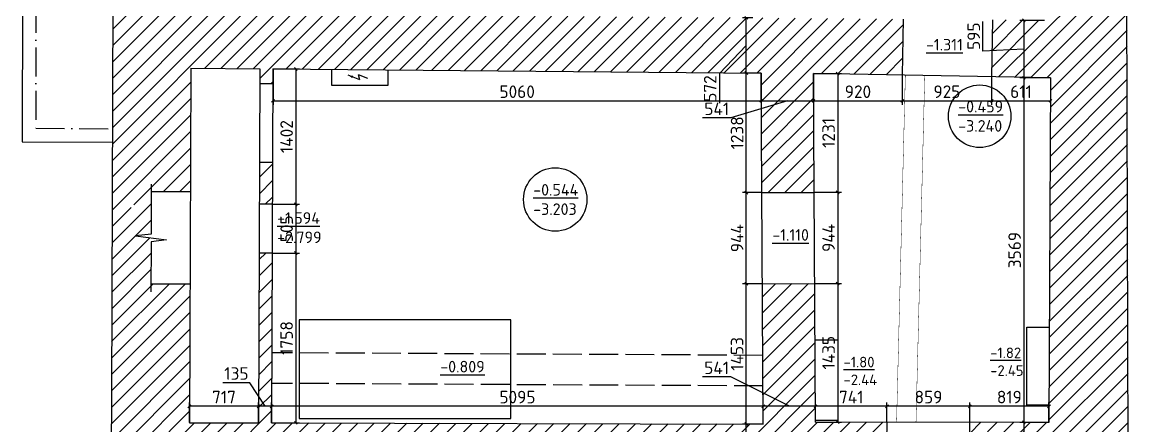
# Model space of a CAD drawing. Header units: millimetres. Extents: x 904915 to 1000606, y 1634169 to 1674089.
# Drawn here: x 905768 to 917246, y 1659995 to 1664175 of the extents above; entities that cross this region are included whole.
import ezdxf

# ---------------------------------------------------------------- set-up
doc = ezdxf.new("R2010")
doc.units = ezdxf.units.MM
doc.linetypes.add('ACAD_ISO02W100', pattern=[15, 12, -3])
doc.linetypes.add('ACAD_ISO10W100', pattern=[18, 12, -3, 0, -3])
for name, color, linetype in [('Балки', 140, 'ACAD_ISO02W100'), ('Вентиляция', 150, 'Continuous'), ('Контур', 7, 'Continuous'), ('Отметки', 7, 'Continuous'), ('Отметки коммуникаций', 7, 'Continuous'), ('Пожарные коммуникации', 1, 'Continuous'), ('Размеры', 224, 'Continuous'), ('Штриховка', 252, 'Continuous'), ('Электрика', 40, 'Continuous')]:
    doc.layers.add(name, color=color, linetype=linetype)
doc.styles.add('ISOCPEUR', font='isocpeur.ttf')
doc.dimstyles.new('GENPLAN 1000', dxfattribs={"dimscale": 10, "dimtxt": 13, "dimasz": 3, "dimexe": 4, "dimexo": 0, "dimgap": 3, "dimtad": 1, "dimdec": 0, "dimzin": 0, "dimtxsty": 'ISOCPEUR', "dimblk1": 'OBLIQUE', "dimblk2": 'OBLIQUE', "dimsah": 1, "dimcen": -1, "dimaunit": 1, "dimadec": 3, "dimazin": 0, "dimtfac": 0.75, "dimtdec": 0, "dimtix": 1, "dimtmove": 1, "dimatfit": 3, "dimfxl": 0, "dimtvp": 0.6, "dimarcsym": 0})

# ---------------------------------------------------------------- blocks, each defined once
blk = doc.blocks.new('817')
at = {"color": 0}
for p, q in [((0.05, 1.76), (-0.47, -0.17)), ((0.47, 0.17), (-0.47, -0.17)), ((0.47, 0.17), (-0.18, -2.24))]:
    blk.add_line(p, q, dxfattribs=at)
blk.add_solid([(-0.18, -1.24), (0.32, -1.38), (-0.18, -2.24)], dxfattribs=at)
blk = doc.blocks.new('_Oblique')
at = {"color": 0, "linetype": 'ByBlock', "lineweight": -2}
blk.add_line((-0.5, -0.5), (0.5, 0.5), dxfattribs=at)
blk = doc.blocks.new('*D332')
at = {"layer": 'Defpoints', "color": 0, "ltscale": 0.03}
for p in [(916362, 1664194), (916147, 1663599), (916423, 1663599)]:
    blk.add_point(p, dxfattribs=at)
at = {"layer": 'Размеры', "color": 0, "lineweight": -2, "ltscale": 0.03}
for p, q in [((915723, 1663876), (915723, 1664183)), ((916362, 1664194), (916107, 1664194)), ((916147, 1664194), (916147, 1663599)), ((916147, 1663897), (915723, 1663876)), ((916423, 1663599), (916107, 1663599))]:
    blk.add_line(p, q, dxfattribs=at)
at = {"layer": 'Размеры', "color": 0, "lineweight": -2, "ltscale": 0.03, "xscale": 30, "yscale": 30, "zscale": 30}
for p, rotation in [((916147, 1664194), 90), ((916147, 1663599), 270)]:
    blk.add_blockref('_Oblique', p, dxfattribs=dict(at, rotation=rotation))
at = {"layer": 'Размеры', "color": 0, "ltscale": 0.03, "insert": (915628, 1664030), "char_height": 130, "attachment_point": 5, "rotation": 90, "style": 'ISOCPEUR'}
blk.add_mtext('595', dxfattribs=at)
blk = doc.blocks.new('*D333')
at = {"layer": 'Defpoints', "color": 0, "ltscale": 0.03}
for p in [(916423, 1663599), (916147, 1660031), (916407, 1660031)]:
    blk.add_point(p, dxfattribs=at)
at = {"layer": 'Размеры', "color": 0, "lineweight": -2, "ltscale": 0.03}
for p, q in [((916423, 1663599), (916107, 1663599)), ((916147, 1663599), (916147, 1660031)), ((916407, 1660031), (916107, 1660031))]:
    blk.add_line(p, q, dxfattribs=at)
at = {"layer": 'Размеры', "color": 0, "lineweight": -2, "ltscale": 0.03, "xscale": 30, "yscale": 30, "zscale": 30}
for p, rotation in [((916147, 1663599), 90), ((916147, 1660031), 270)]:
    blk.add_blockref('_Oblique', p, dxfattribs=dict(at, rotation=rotation))
at = {"layer": 'Размеры', "color": 0, "ltscale": 0.03, "insert": (916052, 1661815), "char_height": 130, "attachment_point": 5, "rotation": 90, "style": 'ISOCPEUR'}
blk.add_mtext('3569', dxfattribs=at)
blk = doc.blocks.new('*D334')
at = {"layer": 'Defpoints', "color": 0, "ltscale": 0.03}
for p in [(916407, 1660031), (916147, 1659835), (916417, 1659835)]:
    blk.add_point(p, dxfattribs=at)
at = {"layer": 'Размеры', "color": 0, "lineweight": -2, "ltscale": 0.03}
for p, q in [((916407, 1660031), (916107, 1660031)), ((916147, 1660031), (916147, 1659835)), ((916147, 1659933), (915887, 1659759)), ((915887, 1659759), (915887, 1659478)), ((916417, 1659835), (916107, 1659835))]:
    blk.add_line(p, q, dxfattribs=at)
at = {"layer": 'Размеры', "color": 0, "lineweight": -2, "ltscale": 0.03, "xscale": 30, "yscale": 30, "zscale": 30}
for p, rotation in [((916147, 1660031), 90), ((916147, 1659835), 270)]:
    blk.add_blockref('_Oblique', p, dxfattribs=dict(at, rotation=rotation))
at = {"layer": 'Размеры', "color": 0, "ltscale": 0.03, "insert": (915792, 1659618), "char_height": 130, "attachment_point": 5, "rotation": 90, "style": 'ISOCPEUR'}
blk.add_mtext('196', dxfattribs=at)
blk = doc.blocks.new('*D345')
at = {"layer": 'Defpoints', "color": 0, "ltscale": 0.03}
for p in [(913271, 1660013), (913447, 1660013), (913372, 1659709)]:
    blk.add_point(p, dxfattribs=at)
at = {"layer": 'Размеры', "color": 0, "lineweight": -2, "ltscale": 0.03}
for p, q in [((913447, 1660013), (913231, 1660013)), ((913271, 1659709), (913271, 1660013)), ((913271, 1659861), (912931, 1659665)), ((912931, 1659665), (912931, 1659345)), ((913372, 1659709), (913231, 1659709))]:
    blk.add_line(p, q, dxfattribs=at)
at = {"layer": 'Размеры', "color": 0, "lineweight": -2, "ltscale": 0.03, "xscale": 30, "yscale": 30, "zscale": 30}
for p, rotation in [((913271, 1660013), 90), ((913271, 1659709), 270)]:
    blk.add_blockref('_Oblique', p, dxfattribs=dict(at, rotation=rotation))
at = {"layer": 'Размеры', "color": 0, "ltscale": 0.03, "insert": (912836, 1659505), "char_height": 130, "attachment_point": 5, "rotation": 90, "style": 'ISOCPEUR'}
blk.add_mtext('304', dxfattribs=at)
blk = doc.blocks.new('*D346')
at = {"layer": 'Defpoints', "color": 0, "ltscale": 0.03}
for p in [(913271, 1661466), (913439, 1661466), (913447, 1660013)]:
    blk.add_point(p, dxfattribs=at)
at = {"layer": 'Размеры', "color": 0, "lineweight": -2, "ltscale": 0.03}
for p, q in [((913439, 1661466), (913231, 1661466)), ((913271, 1660013), (913271, 1661466)), ((913447, 1660013), (913231, 1660013))]:
    blk.add_line(p, q, dxfattribs=at)
at = {"layer": 'Размеры', "color": 0, "lineweight": -2, "ltscale": 0.03, "xscale": 30, "yscale": 30, "zscale": 30}
for p, rotation in [((913271, 1661466), 90), ((913271, 1660013), 270)]:
    blk.add_blockref('_Oblique', p, dxfattribs=dict(at, rotation=rotation))
at = {"layer": 'Размеры', "color": 0, "ltscale": 0.03, "insert": (913176, 1660740), "char_height": 130, "attachment_point": 5, "rotation": 90, "style": 'ISOCPEUR'}
blk.add_mtext('1453', dxfattribs=at)
blk = doc.blocks.new('*D347')
at = {"layer": 'Defpoints', "color": 0, "ltscale": 0.03}
for p in [(913271, 1662410), (913434, 1662410), (913439, 1661466)]:
    blk.add_point(p, dxfattribs=at)
at = {"layer": 'Размеры', "color": 0, "lineweight": -2, "ltscale": 0.03}
for p, q in [((913434, 1662410), (913231, 1662410)), ((913271, 1661466), (913271, 1662410)), ((913439, 1661466), (913231, 1661466))]:
    blk.add_line(p, q, dxfattribs=at)
at = {"layer": 'Размеры', "color": 0, "lineweight": -2, "ltscale": 0.03, "xscale": 30, "yscale": 30, "zscale": 30}
for p, rotation in [((913271, 1662410), 90), ((913271, 1661466), 270)]:
    blk.add_blockref('_Oblique', p, dxfattribs=dict(at, rotation=rotation))
at = {"layer": 'Размеры', "color": 0, "ltscale": 0.03, "insert": (913176, 1661938), "char_height": 130, "attachment_point": 5, "rotation": 90, "style": 'ISOCPEUR'}
blk.add_mtext('944', dxfattribs=at)
blk = doc.blocks.new('*D348')
at = {"layer": 'Defpoints', "color": 0, "ltscale": 0.03}
for p in [(913271, 1663648), (913427, 1663648), (913434, 1662410)]:
    blk.add_point(p, dxfattribs=at)
at = {"layer": 'Размеры', "color": 0, "lineweight": -2, "ltscale": 0.03}
for p, q in [((913427, 1663648), (913231, 1663648)), ((913271, 1662410), (913271, 1663648)), ((913434, 1662410), (913231, 1662410))]:
    blk.add_line(p, q, dxfattribs=at)
at = {"layer": 'Размеры', "color": 0, "lineweight": -2, "ltscale": 0.03, "xscale": 30, "yscale": 30, "zscale": 30}
for p, rotation in [((913271, 1663648), 90), ((913271, 1662410), 270)]:
    blk.add_blockref('_Oblique', p, dxfattribs=dict(at, rotation=rotation))
at = {"layer": 'Размеры', "color": 0, "ltscale": 0.03, "insert": (913176, 1663029), "char_height": 130, "attachment_point": 5, "rotation": 90, "style": 'ISOCPEUR'}
blk.add_mtext('1238', dxfattribs=at)
blk = doc.blocks.new('*D349')
at = {"layer": 'Defpoints', "color": 0, "ltscale": 0.03}
for p in [(913271, 1664220), (913339, 1664220), (913427, 1663648)]:
    blk.add_point(p, dxfattribs=at)
at = {"layer": 'Размеры', "color": 0, "lineweight": -2, "ltscale": 0.03}
for p, q in [((913339, 1664220), (913231, 1664220)), ((913271, 1663648), (913271, 1664220)), ((913271, 1663934), (912992, 1663642)), ((912992, 1663642), (912992, 1663335)), ((913427, 1663648), (913231, 1663648))]:
    blk.add_line(p, q, dxfattribs=at)
at = {"layer": 'Размеры', "color": 0, "lineweight": -2, "ltscale": 0.03, "xscale": 30, "yscale": 30, "zscale": 30}
for p, rotation in [((913271, 1664220), 90), ((913271, 1663648), 270)]:
    blk.add_blockref('_Oblique', p, dxfattribs=dict(at, rotation=rotation))
at = {"layer": 'Размеры', "color": 0, "ltscale": 0.03, "insert": (912897, 1663488), "char_height": 130, "attachment_point": 5, "rotation": 90, "style": 'ISOCPEUR'}
blk.add_mtext('572', dxfattribs=at)
blk = doc.blocks.new('*D361')
at = {"layer": 'Defpoints', "color": 0, "ltscale": 0.03}
for p in [(908367, 1663691), (913427, 1663648), (913427, 1663360)]:
    blk.add_point(p, dxfattribs=at)
at = {"layer": 'Размеры', "color": 0, "lineweight": -2, "ltscale": 0.03}
for p, q in [((908367, 1663691), (908367, 1663320)), ((913427, 1663648), (913427, 1663320)), ((908367, 1663360), (913427, 1663360))]:
    blk.add_line(p, q, dxfattribs=at)
at = {"layer": 'Размеры', "color": 0, "lineweight": -2, "ltscale": 0.03, "xscale": 30, "yscale": 30, "zscale": 30, "rotation": 180}
blk.add_blockref('_Oblique', (908367, 1663360), dxfattribs=at)
at = {"layer": 'Размеры', "color": 0, "lineweight": -2, "ltscale": 0.03, "xscale": 30, "yscale": 30, "zscale": 30}
blk.add_blockref('_Oblique', (913427, 1663360), dxfattribs=at)
at = {"layer": 'Размеры', "color": 0, "ltscale": 0.03, "insert": (910897, 1663455), "char_height": 130, "attachment_point": 5, "style": 'ISOCPEUR'}
blk.add_mtext('5060', dxfattribs=at)
blk = doc.blocks.new('*D362')
at = {"layer": 'Defpoints', "color": 0, "ltscale": 0.03}
for p in [(913427, 1663648), (913968, 1663643), (913968, 1663360)]:
    blk.add_point(p, dxfattribs=at)
at = {"layer": 'Размеры', "color": 0, "lineweight": -2, "ltscale": 0.03}
for p, q in [((913427, 1663648), (913427, 1663320)), ((913968, 1663643), (913968, 1663320)), ((913697, 1663360), (913112, 1663183)), ((913427, 1663360), (913968, 1663360)), ((913112, 1663183), (912818, 1663183))]:
    blk.add_line(p, q, dxfattribs=at)
at = {"layer": 'Размеры', "color": 0, "lineweight": -2, "ltscale": 0.03, "xscale": 30, "yscale": 30, "zscale": 30, "rotation": 180}
blk.add_blockref('_Oblique', (913427, 1663360), dxfattribs=at)
at = {"layer": 'Размеры', "color": 0, "lineweight": -2, "ltscale": 0.03, "xscale": 30, "yscale": 30, "zscale": 30}
blk.add_blockref('_Oblique', (913968, 1663360), dxfattribs=at)
at = {"layer": 'Размеры', "color": 0, "ltscale": 0.03, "insert": (912965, 1663278), "char_height": 130, "attachment_point": 5, "style": 'ISOCPEUR'}
blk.add_mtext('541', dxfattribs=at)
blk = doc.blocks.new('*D363')
at = {"layer": 'Defpoints', "color": 0, "ltscale": 0.03}
for p in [(913968, 1663643), (914888, 1663627), (914888, 1663360)]:
    blk.add_point(p, dxfattribs=at)
at = {"layer": 'Размеры', "color": 0, "lineweight": -2, "ltscale": 0.03}
for p, q in [((913968, 1663643), (913968, 1663320)), ((914888, 1663627), (914888, 1663320)), ((913968, 1663360), (914888, 1663360))]:
    blk.add_line(p, q, dxfattribs=at)
at = {"layer": 'Размеры', "color": 0, "lineweight": -2, "ltscale": 0.03, "xscale": 30, "yscale": 30, "zscale": 30, "rotation": 180}
blk.add_blockref('_Oblique', (913968, 1663360), dxfattribs=at)
at = {"layer": 'Размеры', "color": 0, "lineweight": -2, "ltscale": 0.03, "xscale": 30, "yscale": 30, "zscale": 30}
blk.add_blockref('_Oblique', (914888, 1663360), dxfattribs=at)
at = {"layer": 'Размеры', "color": 0, "ltscale": 0.03, "insert": (914428, 1663455), "char_height": 130, "attachment_point": 5, "style": 'ISOCPEUR'}
blk.add_mtext('920', dxfattribs=at)
blk = doc.blocks.new('*D364')
at = {"layer": 'Defpoints', "color": 0, "ltscale": 0.03}
for p in [(914888, 1663627), (915813, 1663610), (915813, 1663360)]:
    blk.add_point(p, dxfattribs=at)
at = {"layer": 'Размеры', "color": 0, "lineweight": -2, "ltscale": 0.03}
for p, q in [((914888, 1663627), (914888, 1663320)), ((915813, 1663610), (915813, 1663320)), ((914888, 1663360), (915813, 1663360))]:
    blk.add_line(p, q, dxfattribs=at)
at = {"layer": 'Размеры', "color": 0, "lineweight": -2, "ltscale": 0.03, "xscale": 30, "yscale": 30, "zscale": 30, "rotation": 180}
blk.add_blockref('_Oblique', (914888, 1663360), dxfattribs=at)
at = {"layer": 'Размеры', "color": 0, "lineweight": -2, "ltscale": 0.03, "xscale": 30, "yscale": 30, "zscale": 30}
blk.add_blockref('_Oblique', (915813, 1663360), dxfattribs=at)
at = {"layer": 'Размеры', "color": 0, "ltscale": 0.03, "insert": (915350, 1663455), "char_height": 130, "attachment_point": 5, "style": 'ISOCPEUR'}
blk.add_mtext('925', dxfattribs=at)
blk = doc.blocks.new('*D365')
at = {"layer": 'Defpoints', "color": 0, "ltscale": 0.03}
for p in [(915813, 1663610), (916423, 1663599), (916423, 1663360)]:
    blk.add_point(p, dxfattribs=at)
at = {"layer": 'Размеры', "color": 0, "lineweight": -2, "ltscale": 0.03}
for p, q in [((915813, 1663610), (915813, 1663320)), ((916423, 1663599), (916423, 1663320)), ((915813, 1663360), (916423, 1663360))]:
    blk.add_line(p, q, dxfattribs=at)
at = {"layer": 'Размеры', "color": 0, "lineweight": -2, "ltscale": 0.03, "xscale": 30, "yscale": 30, "zscale": 30, "rotation": 180}
blk.add_blockref('_Oblique', (915813, 1663360), dxfattribs=at)
at = {"layer": 'Размеры', "color": 0, "lineweight": -2, "ltscale": 0.03, "xscale": 30, "yscale": 30, "zscale": 30}
blk.add_blockref('_Oblique', (916423, 1663360), dxfattribs=at)
at = {"layer": 'Размеры', "color": 0, "ltscale": 0.03, "insert": (916118, 1663455), "char_height": 130, "attachment_point": 5, "style": 'ISOCPEUR'}
blk.add_mtext('611', dxfattribs=at)
blk = doc.blocks.new('*D366')
at = {"layer": 'Defpoints', "color": 0, "ltscale": 0.03}
for p in [(915588, 1660198), (915588, 1660032), (916407, 1660031)]:
    blk.add_point(p, dxfattribs=at)
at = {"layer": 'Размеры', "color": 0, "lineweight": -2, "ltscale": 0.03}
for p, q in [((915588, 1660032), (915588, 1660238)), ((916407, 1660198), (915588, 1660198)), ((916407, 1660031), (916407, 1660238))]:
    blk.add_line(p, q, dxfattribs=at)
at = {"layer": 'Размеры', "color": 0, "lineweight": -2, "ltscale": 0.03, "xscale": 30, "yscale": 30, "zscale": 30, "rotation": 180}
blk.add_blockref('_Oblique', (915588, 1660198), dxfattribs=at)
at = {"layer": 'Размеры', "color": 0, "lineweight": -2, "ltscale": 0.03, "xscale": 30, "yscale": 30, "zscale": 30}
blk.add_blockref('_Oblique', (916407, 1660198), dxfattribs=at)
at = {"layer": 'Размеры', "color": 0, "ltscale": 0.03, "insert": (915997, 1660293), "char_height": 130, "attachment_point": 5, "style": 'ISOCPEUR'}
blk.add_mtext('819', dxfattribs=at)
blk = doc.blocks.new('*D367')
at = {"layer": 'Defpoints', "color": 0, "ltscale": 0.03}
for p in [(914729, 1660198), (914729, 1660033), (915588, 1660032)]:
    blk.add_point(p, dxfattribs=at)
at = {"layer": 'Размеры', "color": 0, "lineweight": -2, "ltscale": 0.03}
for p, q in [((914729, 1660033), (914729, 1660238)), ((915588, 1660198), (914729, 1660198)), ((915588, 1660032), (915588, 1660238))]:
    blk.add_line(p, q, dxfattribs=at)
at = {"layer": 'Размеры', "color": 0, "lineweight": -2, "ltscale": 0.03, "xscale": 30, "yscale": 30, "zscale": 30, "rotation": 180}
blk.add_blockref('_Oblique', (914729, 1660198), dxfattribs=at)
at = {"layer": 'Размеры', "color": 0, "lineweight": -2, "ltscale": 0.03, "xscale": 30, "yscale": 30, "zscale": 30}
blk.add_blockref('_Oblique', (915588, 1660198), dxfattribs=at)
at = {"layer": 'Размеры', "color": 0, "ltscale": 0.03, "insert": (915159, 1660293), "char_height": 130, "attachment_point": 5, "style": 'ISOCPEUR'}
blk.add_mtext('859', dxfattribs=at)
blk = doc.blocks.new('*D368')
at = {"layer": 'Defpoints', "color": 0, "ltscale": 0.03}
for p in [(913988, 1660198), (913988, 1660034), (914729, 1660033)]:
    blk.add_point(p, dxfattribs=at)
at = {"layer": 'Размеры', "color": 0, "lineweight": -2, "ltscale": 0.03}
for p, q in [((913988, 1660034), (913988, 1660238)), ((914729, 1660198), (913988, 1660198)), ((914729, 1660033), (914729, 1660238))]:
    blk.add_line(p, q, dxfattribs=at)
at = {"layer": 'Размеры', "color": 0, "lineweight": -2, "ltscale": 0.03, "xscale": 30, "yscale": 30, "zscale": 30, "rotation": 180}
blk.add_blockref('_Oblique', (913988, 1660198), dxfattribs=at)
at = {"layer": 'Размеры', "color": 0, "lineweight": -2, "ltscale": 0.03, "xscale": 30, "yscale": 30, "zscale": 30}
blk.add_blockref('_Oblique', (914729, 1660198), dxfattribs=at)
at = {"layer": 'Размеры', "color": 0, "ltscale": 0.03, "insert": (914359, 1660293), "char_height": 130, "attachment_point": 5, "style": 'ISOCPEUR'}
blk.add_mtext('741', dxfattribs=at)
blk = doc.blocks.new('*D369')
at = {"layer": 'Defpoints', "color": 0, "ltscale": 0.03}
for p in [(913447, 1660198), (913447, 1660013), (913988, 1660034)]:
    blk.add_point(p, dxfattribs=at)
at = {"layer": 'Размеры', "color": 0, "lineweight": -2, "ltscale": 0.03}
for p, q in [((913111, 1660501), (912817, 1660501)), ((913718, 1660198), (913111, 1660501)), ((913447, 1660013), (913447, 1660238)), ((913988, 1660198), (913447, 1660198)), ((913988, 1660034), (913988, 1660238))]:
    blk.add_line(p, q, dxfattribs=at)
at = {"layer": 'Размеры', "color": 0, "lineweight": -2, "ltscale": 0.03, "xscale": 30, "yscale": 30, "zscale": 30, "rotation": 180}
blk.add_blockref('_Oblique', (913447, 1660198), dxfattribs=at)
at = {"layer": 'Размеры', "color": 0, "lineweight": -2, "ltscale": 0.03, "xscale": 30, "yscale": 30, "zscale": 30}
blk.add_blockref('_Oblique', (913988, 1660198), dxfattribs=at)
at = {"layer": 'Размеры', "color": 0, "ltscale": 0.03, "insert": (912964, 1660596), "char_height": 130, "attachment_point": 5, "style": 'ISOCPEUR'}
blk.add_mtext('541', dxfattribs=at)
blk = doc.blocks.new('*D370')
at = {"layer": 'Defpoints', "color": 0, "ltscale": 0.03}
for p in [(908352, 1660198), (908352, 1660026), (913447, 1660013)]:
    blk.add_point(p, dxfattribs=at)
at = {"layer": 'Размеры', "color": 0, "lineweight": -2, "ltscale": 0.03}
for p, q in [((908352, 1660026), (908352, 1660238)), ((913447, 1660198), (908352, 1660198)), ((913447, 1660013), (913447, 1660238))]:
    blk.add_line(p, q, dxfattribs=at)
at = {"layer": 'Размеры', "color": 0, "lineweight": -2, "ltscale": 0.03, "xscale": 30, "yscale": 30, "zscale": 30, "rotation": 180}
blk.add_blockref('_Oblique', (908352, 1660198), dxfattribs=at)
at = {"layer": 'Размеры', "color": 0, "lineweight": -2, "ltscale": 0.03, "xscale": 30, "yscale": 30, "zscale": 30}
blk.add_blockref('_Oblique', (913447, 1660198), dxfattribs=at)
at = {"layer": 'Размеры', "color": 0, "ltscale": 0.03, "insert": (910900, 1660293), "char_height": 130, "attachment_point": 5, "style": 'ISOCPEUR'}
blk.add_mtext('5095', dxfattribs=at)
blk = doc.blocks.new('*D371')
at = {"layer": 'Defpoints', "color": 0, "ltscale": 0.03}
for p in [(908218, 1660198), (908218, 1660026), (908352, 1660026)]:
    blk.add_point(p, dxfattribs=at)
at = {"layer": 'Размеры', "color": 0, "lineweight": -2, "ltscale": 0.03}
for p, q in [((908128, 1660442), (907847, 1660442)), ((908285, 1660198), (908128, 1660442)), ((908218, 1660026), (908218, 1660238)), ((908352, 1660198), (908218, 1660198)), ((908352, 1660026), (908352, 1660238))]:
    blk.add_line(p, q, dxfattribs=at)
at = {"layer": 'Размеры', "color": 0, "lineweight": -2, "ltscale": 0.03, "xscale": 30, "yscale": 30, "zscale": 30, "rotation": 180}
blk.add_blockref('_Oblique', (908218, 1660198), dxfattribs=at)
at = {"layer": 'Размеры', "color": 0, "lineweight": -2, "ltscale": 0.03, "xscale": 30, "yscale": 30, "zscale": 30}
blk.add_blockref('_Oblique', (908352, 1660198), dxfattribs=at)
at = {"layer": 'Размеры', "color": 0, "ltscale": 0.03, "insert": (907988, 1660537), "char_height": 130, "attachment_point": 5, "style": 'ISOCPEUR'}
blk.add_mtext('135', dxfattribs=at)
blk = doc.blocks.new('*D372')
at = {"layer": 'Defpoints', "color": 0, "ltscale": 0.03}
for p in [(907501, 1660198), (907501, 1660028), (908218, 1660026)]:
    blk.add_point(p, dxfattribs=at)
at = {"layer": 'Размеры', "color": 0, "lineweight": -2, "ltscale": 0.03}
for p, q in [((907501, 1660028), (907501, 1660238)), ((908218, 1660198), (907501, 1660198)), ((908218, 1660026), (908218, 1660238))]:
    blk.add_line(p, q, dxfattribs=at)
at = {"layer": 'Размеры', "color": 0, "lineweight": -2, "ltscale": 0.03, "xscale": 30, "yscale": 30, "zscale": 30, "rotation": 180}
blk.add_blockref('_Oblique', (907501, 1660198), dxfattribs=at)
at = {"layer": 'Размеры', "color": 0, "lineweight": -2, "ltscale": 0.03, "xscale": 30, "yscale": 30, "zscale": 30}
blk.add_blockref('_Oblique', (908218, 1660198), dxfattribs=at)
at = {"layer": 'Размеры', "color": 0, "ltscale": 0.03, "insert": (907859, 1660293), "char_height": 130, "attachment_point": 5, "style": 'ISOCPEUR'}
blk.add_mtext('717', dxfattribs=at)
blk = doc.blocks.new('*D373')
at = {"layer": 'Defpoints', "color": 0, "ltscale": 0.03}
for p in [(908367, 1663691), (908361, 1662289), (908603, 1662289)]:
    blk.add_point(p, dxfattribs=at)
at = {"layer": 'Размеры', "color": 0, "lineweight": -2, "ltscale": 0.03}
for p, q in [((908367, 1663691), (908643, 1663691)), ((908603, 1663691), (908603, 1662289)), ((908361, 1662289), (908643, 1662289))]:
    blk.add_line(p, q, dxfattribs=at)
at = {"layer": 'Размеры', "color": 0, "lineweight": -2, "ltscale": 0.03, "xscale": 30, "yscale": 30, "zscale": 30}
for p, rotation in [((908603, 1663691), 90), ((908603, 1662289), 270)]:
    blk.add_blockref('_Oblique', p, dxfattribs=dict(at, rotation=rotation))
at = {"layer": 'Размеры', "color": 0, "ltscale": 0.03, "insert": (908508, 1662990), "char_height": 130, "attachment_point": 5, "rotation": 90, "style": 'ISOCPEUR'}
blk.add_mtext('1402', dxfattribs=at)
blk = doc.blocks.new('*D374')
at = {"layer": 'Defpoints', "color": 0, "ltscale": 0.03}
for p in [(908361, 1662289), (908359, 1661784), (908603, 1661784)]:
    blk.add_point(p, dxfattribs=at)
at = {"layer": 'Размеры', "color": 0, "lineweight": -2, "ltscale": 0.03}
for p, q in [((908361, 1662289), (908643, 1662289)), ((908603, 1662289), (908603, 1661784)), ((908359, 1661784), (908643, 1661784))]:
    blk.add_line(p, q, dxfattribs=at)
at = {"layer": 'Размеры', "color": 0, "lineweight": -2, "ltscale": 0.03, "xscale": 30, "yscale": 30, "zscale": 30}
for p, rotation in [((908603, 1662289), 90), ((908603, 1661784), 270)]:
    blk.add_blockref('_Oblique', p, dxfattribs=dict(at, rotation=rotation))
at = {"layer": 'Размеры', "color": 0, "ltscale": 0.03, "insert": (908508, 1662036), "char_height": 130, "attachment_point": 5, "rotation": 90, "style": 'ISOCPEUR'}
blk.add_mtext('505', dxfattribs=at)
blk = doc.blocks.new('*D375')
at = {"layer": 'Defpoints', "color": 0, "ltscale": 0.03}
for p in [(908359, 1661784), (908352, 1660026), (908603, 1660026)]:
    blk.add_point(p, dxfattribs=at)
at = {"layer": 'Размеры', "color": 0, "lineweight": -2, "ltscale": 0.03}
for p, q in [((908359, 1661784), (908643, 1661784)), ((908603, 1661784), (908603, 1660026)), ((908352, 1660026), (908643, 1660026))]:
    blk.add_line(p, q, dxfattribs=at)
at = {"layer": 'Размеры', "color": 0, "lineweight": -2, "ltscale": 0.03, "xscale": 30, "yscale": 30, "zscale": 30}
for p, rotation in [((908603, 1661784), 90), ((908603, 1660026), 270)]:
    blk.add_blockref('_Oblique', p, dxfattribs=dict(at, rotation=rotation))
at = {"layer": 'Размеры', "color": 0, "ltscale": 0.03, "insert": (908508, 1660905), "char_height": 130, "attachment_point": 5, "rotation": 90, "style": 'ISOCPEUR'}
blk.add_mtext('1758', dxfattribs=at)
blk = doc.blocks.new('*D382')
at = {"layer": 'Defpoints', "color": 0, "ltscale": 0.03}
for p in [(913968, 1663643), (913975, 1662413), (914219, 1662413)]:
    blk.add_point(p, dxfattribs=at)
at = {"layer": 'Размеры', "color": 0, "lineweight": -2, "ltscale": 0.03}
for p, q in [((913968, 1663643), (914259, 1663643)), ((914219, 1663643), (914219, 1662413)), ((913975, 1662413), (914259, 1662413))]:
    blk.add_line(p, q, dxfattribs=at)
at = {"layer": 'Размеры', "color": 0, "lineweight": -2, "ltscale": 0.03, "xscale": 30, "yscale": 30, "zscale": 30}
for p, rotation in [((914219, 1663643), 90), ((914219, 1662413), 270)]:
    blk.add_blockref('_Oblique', p, dxfattribs=dict(at, rotation=rotation))
at = {"layer": 'Размеры', "color": 0, "ltscale": 0.03, "insert": (914124, 1663028), "char_height": 130, "attachment_point": 5, "rotation": 90, "style": 'ISOCPEUR'}
blk.add_mtext('1231', dxfattribs=at)
blk = doc.blocks.new('*D383')
at = {"layer": 'Defpoints', "color": 0, "ltscale": 0.03}
for p in [(913975, 1662413), (913980, 1661469), (914219, 1661469)]:
    blk.add_point(p, dxfattribs=at)
at = {"layer": 'Размеры', "color": 0, "lineweight": -2, "ltscale": 0.03}
for p, q in [((913975, 1662413), (914259, 1662413)), ((914219, 1662413), (914219, 1661469)), ((913980, 1661469), (914259, 1661469))]:
    blk.add_line(p, q, dxfattribs=at)
at = {"layer": 'Размеры', "color": 0, "lineweight": -2, "ltscale": 0.03, "xscale": 30, "yscale": 30, "zscale": 30}
for p, rotation in [((914219, 1662413), 90), ((914219, 1661469), 270)]:
    blk.add_blockref('_Oblique', p, dxfattribs=dict(at, rotation=rotation))
at = {"layer": 'Размеры', "color": 0, "ltscale": 0.03, "insert": (914124, 1661941), "char_height": 130, "attachment_point": 5, "rotation": 90, "style": 'ISOCPEUR'}
blk.add_mtext('944', dxfattribs=at)
blk = doc.blocks.new('*D384')
at = {"layer": 'Defpoints', "color": 0, "ltscale": 0.03}
for p in [(913980, 1661469), (913988, 1660034), (914219, 1660034)]:
    blk.add_point(p, dxfattribs=at)
at = {"layer": 'Размеры', "color": 0, "lineweight": -2, "ltscale": 0.03}
for p, q in [((913980, 1661469), (914259, 1661469)), ((914219, 1661469), (914219, 1660034)), ((913988, 1660034), (914259, 1660034))]:
    blk.add_line(p, q, dxfattribs=at)
at = {"layer": 'Размеры', "color": 0, "lineweight": -2, "ltscale": 0.03, "xscale": 30, "yscale": 30, "zscale": 30}
for p, rotation in [((914219, 1661469), 90), ((914219, 1660034), 270)]:
    blk.add_blockref('_Oblique', p, dxfattribs=dict(at, rotation=rotation))
at = {"layer": 'Размеры', "color": 0, "ltscale": 0.03, "insert": (914124, 1660752), "char_height": 130, "attachment_point": 5, "rotation": 90, "style": 'ISOCPEUR'}
blk.add_mtext('1435', dxfattribs=at)

msp = doc.modelspace()

# ---------------------------------------------------------------- hatches: boundary and pattern name
at = {"layer": 'Штриховка', "ltscale": 0.03}
h = msp.add_hatch(dxfattribs=at)
h.set_pattern_fill('_USER', color=256, scale=120, angle=45, pattern_type=0)
h.set_pattern_definition([(45, (0, 0), (-84.852814, 84.852814), [])])
h.paths.add_polyline_path([(917196.8, 1670851.4), (912514.7, 1670888), (912512.2, 1670627.6), (912507, 1670069), (916411, 1670032.3), (916420.3, 1664193.9), (915823.1, 1664199), (915812.5, 1663610.2), (916423.4, 1663599.2), (916406.7, 1660030.7), (915588.2, 1660031.9), (915587.9, 1659835.8), (916417.2, 1659834.6), (916430.6, 1656086.5), (915962.8, 1656090.5), (915962.8, 1655497.4), (916101.6, 1655496.3), (916082, 1654324), (916663.8, 1654325.7), (916683.4, 1654485.8), (916703.8, 1654325.8), (917245.7, 1654327.4)])
h.paths.add_polyline_path([(914609.5, 1656101.9), (913973, 1656107.3), (913986.4, 1658689.5), (913371.4, 1658689.9), (913369.7, 1656127.5), (907490.2, 1656200.3), (907494.3, 1657561.5), (906669, 1657561.5), (906669, 1654341), (906679.7, 1654341), (906678.7, 1653888.3), (907081.9, 1653887.4), (907102.2, 1654047.3), (907121.9, 1653887.3), (907485.1, 1653886.5), (907488.8, 1655569.3), (914609.5, 1655508.9)])
h.paths.add_polyline_path([(913980.1, 1661469), (913439, 1661466), (913447.1, 1660013.1), (908352.5, 1660025.7), (908359.3, 1661783.9), (908224.4, 1661784.4), (908217.5, 1660026.1), (907500.6, 1660027.8), (907506.2, 1661460.4), (907101.7, 1661462), (907103.6, 1661940.6), (906943.6, 1661961.2), (907103.7, 1661980.6), (907105.4, 1662419.2), (907509.9, 1662417.7), (907514.9, 1663697.7), (908231.8, 1663691.7), (908231.2, 1663535.5), (908366.1, 1663535), (908366.7, 1663690.5), (913426.8, 1663648), (913433.7, 1662409.7), (913974.8, 1662412.7), (913967.9, 1663643.5), (914887.9, 1663626.9), (914898.3, 1664206.7), (907497.5, 1664268.9), (907522.4, 1670116), (911375.5, 1670079.7), (911380.8, 1670638.3), (911383.2, 1670896.8), (906702.9, 1670933.4), (906709.9, 1664825.9), (906692.9, 1660300.9), (906689.6, 1658811.8), (906669, 1658812.2), (906669, 1658606.4), (907497.5, 1658606.4), (907500.9, 1659723.7), (913372, 1659709.2), (913371.9, 1659569), (913991, 1659568.6), (913992.4, 1659838.1), (914729, 1659837.1), (914729.3, 1660033.1), (913988.1, 1660034.2)])
h.paths.add_polyline_path([(906891, 1662270, -1), (906931, 1662270, -1)], flags=16)
h.paths.add_polyline_path([(908363, 1662723), (908228, 1662723.5), (908226.3, 1662289.5), (908361.3, 1662289)], flags=17)

# ---------------------------------------------------------------- linework, layer by layer
at = {"layer": 'Балки', "color": 3, "ltscale": 25}
for p, q in [((913443.2, 1660724.7), (908355.3, 1660751.8)), ((913444.9, 1660407.7), (908354.1, 1660434.9))]:
    msp.add_line(p, q, dxfattribs=at)
at = {"layer": 'Вентиляция', "ltscale": 25}
for p, q in [((905769.6, 1664499.7), (905767.6, 1662937.2)), ((908366.1, 1663535), (908231.2, 1663535.5)), ((905767.6, 1662937.2), (906702.8, 1662931.9)), ((908363, 1662723), (908228, 1662723.5))]:
    msp.add_line(p, q, dxfattribs=at)
at = {"layer": 'Вентиляция', "linetype": 'ACAD_ISO10W100', "ltscale": 25}
for p, q in [((905909.4, 1664363.4), (905907.8, 1663076.4)), ((905907.8, 1663076.4), (906703.3, 1663071.9))]:
    msp.add_line(p, q, dxfattribs=at)
at = {"layer": 'Вентиляция', "color": 94, "ltscale": 0.03}
msp.add_lwpolyline([(910831, 1661091), (908639.3, 1661091), (908639.3, 1660071.9), (910831, 1660071.9)], close=True, dxfattribs=at)
at = {"layer": 'Контур', "ltscale": 15}
for p, q in [((917245.7, 1654327.4), (917196.8, 1670851.4)), ((906709.9, 1664825.9), (906692.9, 1660300.9)), ((914898.3, 1664206.7), (914887.9, 1663626.9)), ((915823.1, 1664199), (915812.5, 1663610.2)), ((907514.9, 1663697.7), (907500.6, 1660027.8)), ((907514.9, 1663697.7), (908231.8, 1663691.7)), ((908231.8, 1663691.7), (908217.5, 1660026.1)), ((908366.7, 1663690.5), (908352.5, 1660025.7)), ((908366.7, 1663690.5), (913426.8, 1663648)), ((913447.1, 1660013.1), (913426.8, 1663648)), ((916423.4, 1663599.2), (913967.9, 1663643.5)), ((913988.1, 1660034.2), (913967.9, 1663643.5)), ((916423.4, 1663599.2), (916406.7, 1660030.7)), ((907509.9, 1662417.7), (907105.4, 1662419.2)), ((913433.7, 1662409.7), (913974.8, 1662412.7)), ((908361.3, 1662289), (908226.3, 1662289.5)), ((908359.3, 1661783.9), (908224.4, 1661784.4)), ((907506.2, 1661460.4), (907101.7, 1661462)), ((913439, 1661466), (913980.1, 1661469)), ((906692.9, 1660300.9), (906689.6, 1658811.8)), ((907500.6, 1660027.8), (908217.5, 1660026.1)), ((908352.5, 1660025.7), (913447.1, 1660013.1)), ((916406.7, 1660030.7), (913988.1, 1660034.2)), ((914729, 1659837.1), (914729.3, 1660033.1)), ((915587.9, 1659835.8), (915588.2, 1660031.9))]:
    msp.add_line(p, q, dxfattribs=at)
at = {"layer": 'Отметки', "ltscale": 0.03}
for centre, radius in [((915689.3, 1663201.1), 324), ((911291.5, 1662338.9), 328.8)]:
    msp.add_circle(centre, radius, dxfattribs=at)
at = {"layer": 'Пожарные коммуникации', "linetype": 'ACAD_ISO02W100', "ltscale": 25, "const_width": 4, "flags": 128}
for points in [[(914919.5, 1663626.3), (914828.5, 1660033)], [(915029.7, 1660032.7), (915120.6, 1663622.7)]]:
    msp.add_lwpolyline(points, dxfattribs=at)
at = {"layer": 'Пожарные коммуникации', "ltscale": 25, "flags": 128}
for points in [[(916407.5, 1660207.6), (916178, 1660207.6), (916178, 1661018), (916411.3, 1661018)], [(913988, 1660053.1), (914223, 1660053.1), (914223, 1660882), (913983.3, 1660882)]]:
    msp.add_lwpolyline(points, dxfattribs=at)
at = {"layer": 'Штриховка'}
msp.add_lwpolyline([(907105.7, 1662499.2), (907103.7, 1661980.6), (906943.6, 1661961.2), (907263.5, 1661920), (907103.4, 1661900.6), (907101.4, 1661382)], dxfattribs=at)
at = {"layer": 'Электрика', "ltscale": 0.03}
msp.add_lwpolyline([(908972, 1663685.4), (908972, 1663522), (909559.4, 1663522), (909559.4, 1663680.5)], dxfattribs=at)

# ---------------------------------------------------------------- block references
at = {"layer": 'Электрика', "xscale": 51.46308126672102, "yscale": 51.46308126672102, "zscale": 51.46308126672102, "rotation": 263.9951650493919}
msp.add_blockref('817', (909260.3, 1663604.2, 1373.7), dxfattribs=at)

# ---------------------------------------------------------------- texts
at = {"layer": 'Отметки', "ltscale": 0.03, "style": 'ISOCPEUR'}
for s, p in [('%%u-1.311', (915133.5, 1663881.6, -1311)), ('%%u-1.110', (913541, 1661912, -1110))]:
    msp.add_text(s, height=120, dxfattribs=at).set_placement(p)
at = {"layer": 'Отметки', "color": 3, "ltscale": 0.03, "style": 'ISOCPEUR'}
msp.add_text('%%u-0.809', height=120, dxfattribs=at).set_placement((910100.3, 1660548.2, -809))
at = {"layer": 'Отметки', "ltscale": 0.03, "char_height": 120, "attachment_point": 1, "style": 'ISOCPEUR'}
for s, insert, width in [('\\L-0.459\\l\\P{\\C98;-3.240}', (915467.3, 1663361.1), 552), ('\\L-0.544\\l\\P{\\C98;-3.203}', (911063.5, 1662498.9), 564), ('\\L-1.594\\l\\P-2.799', (908410.6, 1662207.4), 592.469)]:
    msp.add_mtext(s, dxfattribs=dict(at, insert=insert, width=width))
at = {"layer": 'Отметки коммуникаций', "color": 1, "ltscale": 0.03, "char_height": 110, "attachment_point": 1, "style": 'ISOCPEUR'}
for s, insert, width in [('\\L-1.82\\l\\P-2.45', (915798.8, 1660805.7), 429), ('\\L-1.80\\l\\P-2.44', (914279, 1660710.2), 440)]:
    msp.add_mtext(s, dxfattribs=dict(at, insert=insert, width=width))

# ---------------------------------------------------------------- dimensions: what is measured, and where the dimension line sits
at = {"layer": 'Размеры', "ltscale": 0.03}
for base, p1, p2, picture, middle in [((913270.9, 1664219.8), (913426.8, 1663648), (913338.8, 1664219.8), '*D349', (912991.8, 1663611.7)), ((916146.9, 1663599.2), (916362, 1664194.4), (916423.4, 1663599.2), '*D332', (915722.6, 1663906.3)), ((913270.9, 1660013.1), (913372, 1659709.2), (913447.1, 1660013.1), '*D345', (912931.1, 1659635.3)), ((916146.9, 1659834.6), (916406.7, 1660030.7), (916417.2, 1659834.6), '*D334', (915887, 1659728.8))]:
    dim = msp.add_linear_dim(base=base, p1=p1, p2=p2, angle=90, dimstyle='GENPLAN 1000', dxfattribs=at)
    dim.commit()
    dim.dimension.update_dxf_attribs({"geometry": picture, "text_midpoint": middle, "dimtype": 160})
for base, p1, p2, picture, middle in [((913426.8, 1663359.6), (908366.7, 1663690.5), (913426.8, 1663648), '*D361', (910896.8, 1663454.6)), ((914887.9, 1663359.6), (913967.9, 1663643.5), (914887.9, 1663626.9), '*D363', (914427.9, 1663454.6)), ((915812.5, 1663359.6), (914887.9, 1663626.9), (915812.5, 1663610.2), '*D364', (915350.2, 1663454.6)), ((916423.4, 1663359.6), (915812.5, 1663610.2), (916423.4, 1663599.2), '*D365', (916117.9, 1663454.6)), ((907500.6, 1660197.9), (908217.5, 1660026.1), (907500.6, 1660027.8), '*D372', (907859.1, 1660292.9)), ((908352.5, 1660197.9), (913447.1, 1660013.1), (908352.5, 1660025.7), '*D370', (910899.8, 1660292.9)), ((913988.1, 1660197.9), (914729.3, 1660033.1), (913988.1, 1660034.2), '*D368', (914358.7, 1660292.9)), ((914729.3, 1660197.9), (915588.2, 1660031.9), (914729.3, 1660033.1), '*D367', (915158.7, 1660292.9)), ((915588.1738, 1660197.8661), (916406.7185, 1660030.6588), (915588.1738, 1660031.859), '*D366', (915997.4461, 1660292.8661))]:
    dim = msp.add_linear_dim(base=base, p1=p1, p2=p2, dimstyle='GENPLAN 1000', dxfattribs=at)
    dim.commit()
    dim.dimension.update_dxf_attribs({"geometry": picture, "text_midpoint": middle})
for base, p1, p2, picture, middle in [((908603.2557, 1662288.9522), (908366.7447, 1663690.5263), (908361.295, 1662288.9522), '*D373', (908508.2557, 1662989.7392)), ((913270.9, 1663648), (913433.7, 1662409.7), (913426.8, 1663648), '*D348', (913175.9, 1663028.8)), ((914219.1, 1662412.7), (913967.9, 1663643.5), (913974.8, 1662412.7), '*D382', (914124.1, 1663028.1)), ((916146.8702, 1660030.6588), (916423.3884, 1663599.2263), (916406.7185, 1660030.6588), '*D333', (916051.8702, 1661814.9425)), ((913270.9, 1662409.7), (913439, 1661466), (913433.7, 1662409.7), '*D347', (913175.9, 1661937.8)), ((914219.1, 1661469), (913974.8, 1662412.7), (913980.1, 1661469), '*D383', (914124.1, 1661940.9)), ((908603.3, 1661783.9), (908361.3, 1662289), (908359.3, 1661783.9), '*D374', (908508.3, 1662036.4)), ((908603.3, 1660025.7), (908359.3, 1661783.9), (908352.5, 1660025.7), '*D375', (908508.3, 1660904.8)), ((913270.9, 1661466), (913447.1, 1660013.1), (913439, 1661466), '*D346', (913175.9, 1660739.6)), ((914219.1, 1660034.2), (913980.1, 1661469), (913988.1, 1660034.2), '*D384', (914124.1, 1660751.6))]:
    dim = msp.add_linear_dim(base=base, p1=p1, p2=p2, angle=90, dimstyle='GENPLAN 1000', dxfattribs=at)
    dim.commit()
    dim.dimension.update_dxf_attribs({"geometry": picture, "text_midpoint": middle})
for base, p1, p2, picture, middle in [((913967.9, 1663359.6), (913426.8, 1663648), (913967.9, 1663643.5), '*D362', (913082, 1663183.2)), ((913447.1, 1660197.9), (913988.1, 1660034.2), (913447.1, 1660013.1), '*D369', (913080.5, 1660500.7)), ((908217.5, 1660197.9), (908352.5, 1660025.7), (908217.5, 1660026.1), '*D371', (908098.3, 1660441.6))]:
    dim = msp.add_linear_dim(base=base, p1=p1, p2=p2, dimstyle='GENPLAN 1000', dxfattribs=at)
    dim.commit()
    dim.dimension.update_dxf_attribs({"geometry": picture, "text_midpoint": middle, "dimtype": 160})

doc.saveas('drawing.dxf')
